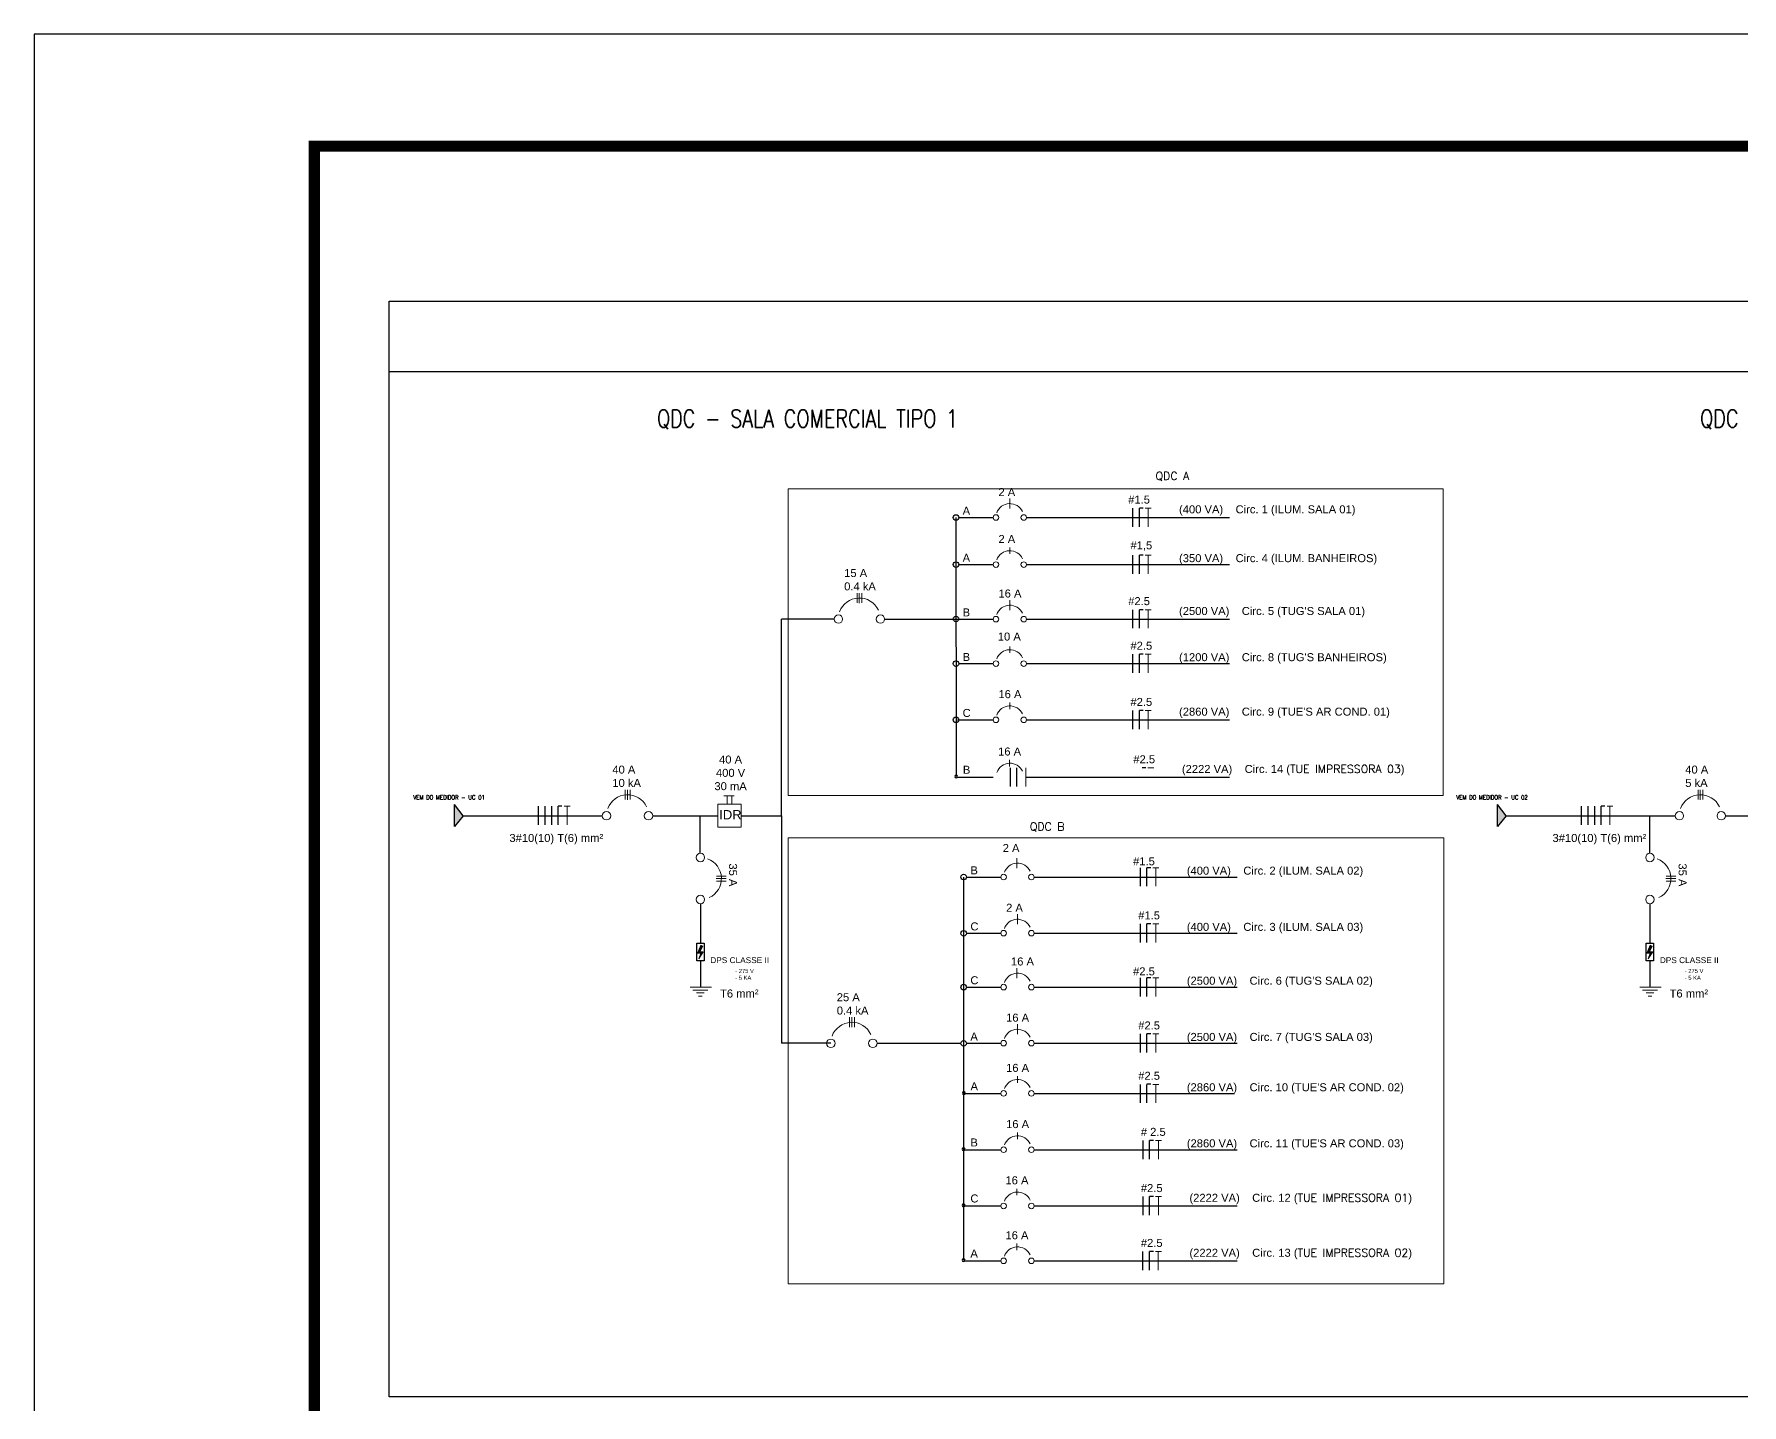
# Model space of a CAD drawing. Header units: metres. Extents: x 2999 to 3164, y 1641 to 1678.
# Drawn here: x 3054.59 to 3068.23, y 1667.22 to 1678.17 of the extents above; entities that cross this region are included whole.
import ezdxf

# ---------------------------------------------------------------- set-up
doc = ezdxf.new("R2010")
doc.units = ezdxf.units.M
for name, color, linetype in [('ARQ-FOLHA', 7, 'Continuous'), ('LEGENDA_TEXTO', 136, 'Continuous'), ('PDF3_0', 7, 'Continuous'), ('PDF3_COTA', 7, 'Continuous'), ('PDF3_DI-Barramento', 6, 'Continuous'), ('PDF3_DI-Disjuntor', 7, 'Continuous'), ('PDF3_DI-Textos do diagrama', 7, 'Continuous'), ('PDF3_DIAGRAMA', 7, 'Continuous'), ('PDF3_eletrodutos', 3, 'Continuous'), ('PDF3_Layout', 1, 'Continuous'), ('PDF3_Text', 7, 'Continuous')]:
    doc.layers.add(name, color=color, linetype=linetype)
doc.layers.add('TOMADAS', color=20, linetype='Continuous', lineweight=13)
doc.styles.add('arial', font='arial.ttf')
doc.styles.add('PDF Arial', font='arial.ttf')
doc.styles.add('ROMANS', font='ROMANS.shx', dxfattribs={"width": 0.8, "height": 0.1})
doc.styles.add('SIMPLEX', font='simplex.shx', dxfattribs={"height": 0.1})

# ---------------------------------------------------------------- blocks, each defined once
blk = doc.blocks.new('FOLHA A2')
at = {"layer": 'ARQ-FOLHA'}
for p, q in [((594, 0), (0, 0)), ((0, 0), (0, -420))]:
    blk.add_line(p, q, dxfattribs=at)
at = {"layer": 'ARQ-FOLHA', "const_width": 1}
blk.add_lwpolyline([(25, -410), (584, -410), (584, -10), (25, -10), (25, -410)], dxfattribs=at)

msp = doc.modelspace()

# ---------------------------------------------------------------- hatches: boundary and pattern name
h = msp.add_hatch(color=256)
h.dxf.hatch_style = 1
h.paths.add_polyline_path([(3057.951, 1671.838), (3058.021, 1671.925), (3057.951, 1672.015)])
h = msp.add_hatch(color=256)
h.dxf.hatch_style = 1
h.paths.add_polyline_path([(3066.28, 1671.838), (3066.349, 1671.925), (3066.28, 1672.015)])

# ---------------------------------------------------------------- linework, layer by layer
for p, q in [((3057.429, 1676.035), (3086.084, 1676.035)), ((3057.429, 1667.283), (3057.429, 1676.035)), ((3086.084, 1675.471), (3057.429, 1675.471)), ((3057.951, 1671.838), (3057.951, 1672.015)), ((3058.021, 1671.925), (3057.951, 1672.015)), ((3066.28, 1671.838), (3066.28, 1672.015)), ((3066.349, 1671.925), (3066.28, 1672.015)), ((3058.021, 1671.925), (3057.951, 1671.838)), ((3058.021, 1671.925), (3059.131, 1671.925)), ((3059.534, 1671.925), (3060.054, 1671.925)), ((3060.239, 1671.925), (3060.562, 1671.925)), ((3066.349, 1671.925), (3066.28, 1671.838)), ((3066.349, 1671.925), (3067.697, 1671.925)), ((3068.1, 1671.925), (3068.382, 1671.925)), ((3059.914, 1671.222), (3059.914, 1670.907)), ((3067.496, 1671.222), (3067.496, 1670.907)), ((3086.084, 1667.283), (3057.429, 1667.283))]:
    msp.add_line(p, q)
at = {"ltscale": 0.005}
for p, q in [((3060.562, 1671.925), (3060.562, 1673.496)), ((3060.982, 1673.496), (3060.562, 1673.496)), ((3061.385, 1673.496), (3061.977, 1673.496)), ((3060.562, 1671.925), (3060.562, 1670.107)), ((3060.956, 1670.107), (3060.562, 1670.107)), ((3061.325, 1670.107), (3061.994, 1670.107))]:
    msp.add_line(p, q, dxfattribs=at)
at = {"layer": 'PDF3_0', "color": 5, "lineweight": 25}
for p, q in [((3063.449, 1674.381), (3063.419, 1674.381)), ((3063.419, 1674.233), (3063.419, 1674.381)), ((3063.449, 1674.006), (3063.419, 1674.006)), ((3063.419, 1673.857), (3063.419, 1674.005)), ((3063.449, 1673.57), (3063.419, 1673.57)), ((3063.419, 1673.422), (3063.419, 1673.57)), ((3063.449, 1673.215), (3063.419, 1673.215)), ((3063.419, 1673.066), (3063.419, 1673.214)), ((3063.449, 1672.766), (3063.419, 1672.766)), ((3063.419, 1672.617), (3063.419, 1672.765)), ((3062.442, 1672.159), (3062.442, 1672.307)), ((3063.471, 1672.308), (3063.441, 1672.308)), ((3058.808, 1672), (3058.779, 1672)), ((3058.779, 1671.851), (3058.779, 1672)), ((3067.137, 1672), (3067.107, 1672)), ((3067.107, 1671.851), (3067.107, 1672)), ((3063.51, 1671.509), (3063.48, 1671.509)), ((3063.48, 1671.361), (3063.48, 1671.509)), ((3063.48, 1670.912), (3063.48, 1671.061)), ((3063.51, 1671.061), (3063.48, 1671.061)), ((3063.51, 1670.63), (3063.48, 1670.63)), ((3063.48, 1670.482), (3063.48, 1670.63)), ((3063.48, 1670.033), (3063.48, 1670.182)), ((3063.51, 1670.182), (3063.48, 1670.182)), ((3063.51, 1669.78), (3063.48, 1669.78)), ((3063.48, 1669.631), (3063.48, 1669.779)), ((3063.531, 1669.332), (3063.501, 1669.332)), ((3063.501, 1669.183), (3063.501, 1669.331)), ((3063.501, 1668.734), (3063.501, 1668.883)), ((3063.531, 1668.883), (3063.501, 1668.883)), ((3063.5, 1668.296), (3063.5, 1668.444)), ((3063.531, 1668.445), (3063.501, 1668.445))]:
    msp.add_line(p, q, dxfattribs=at)
at = {"layer": 'PDF3_COTA', "lineweight": 25}
for p, q in [((3061.977, 1674.307), (3062.251, 1674.307)), ((3062.518, 1674.307), (3064.138, 1674.307)), ((3061.977, 1673.931), (3062.251, 1673.931)), ((3062.518, 1673.931), (3064.138, 1673.931)), ((3061.977, 1673.496), (3062.251, 1673.496)), ((3062.518, 1673.496), (3064.138, 1673.496)), ((3061.977, 1673.14), (3062.251, 1673.14)), ((3062.518, 1673.14), (3064.138, 1673.14)), ((3061.966, 1672.691), (3062.251, 1672.691)), ((3062.518, 1672.691), (3064.138, 1672.691)), ((3061.966, 1672.233), (3062.253, 1672.233)), ((3062.519, 1672.233), (3064.139, 1672.233)), ((3062.038, 1671.435), (3062.313, 1671.435)), ((3062.579, 1671.435), (3064.199, 1671.435)), ((3062.038, 1670.986), (3062.313, 1670.986)), ((3062.579, 1670.986), (3064.199, 1670.986)), ((3062.038, 1670.556), (3062.313, 1670.556)), ((3062.579, 1670.556), (3064.199, 1670.556)), ((3062.038, 1670.107), (3062.313, 1670.107)), ((3062.579, 1670.107), (3064.199, 1670.107)), ((3062.016, 1669.705), (3062.313, 1669.706)), ((3062.579, 1669.705), (3064.178, 1669.705)), ((3062.026, 1669.257), (3062.313, 1669.257)), ((3062.579, 1669.257), (3064.199, 1669.257)), ((3062.026, 1668.808), (3062.313, 1668.808)), ((3062.579, 1668.808), (3064.199, 1668.808)), ((3062.026, 1668.37), (3062.313, 1668.37)), ((3062.579, 1668.37), (3064.199, 1668.37))]:
    msp.add_line(p, q, dxfattribs=at)
for points in [[(3061.967, 1672.238, 1), (3061.945, 1672.238, 1)], [(3062.028, 1669.71, 1), (3062.006, 1669.71, 1)], [(3062.027, 1669.262, 1), (3062.005, 1669.262, 1)], [(3062.027, 1668.813, 1), (3062.005, 1668.813, 1)], [(3062.027, 1668.375, 1), (3062.005, 1668.375, 1)]]:
    msp.add_lwpolyline(points, format="xyb", close=True, dxfattribs=at)
for points in [[(3059.912, 1671.625), (3059.912, 1671.925)], [(3067.494, 1671.625), (3067.495, 1671.925)], [(3059.914, 1670.766), (3059.914, 1670.556)], [(3067.496, 1670.766), (3067.496, 1670.556)]]:
    msp.add_lwpolyline(points, dxfattribs=at)
for centre in [(3061.955, 1674.307), (3061.955, 1673.931), (3061.955, 1673.496), (3061.955, 1673.14), (3061.955, 1672.691), (3062.016, 1671.435), (3062.016, 1670.986), (3062.016, 1670.556), (3062.016, 1670.107)]:
    msp.add_circle(centre, 0.0222, dxfattribs=at)
at = {"layer": 'PDF3_DI-Barramento', "ltscale": 0.005}
msp.add_line((3061.955, 1674.307), (3061.956, 1672.238), dxfattribs=at)
at = {"layer": 'PDF3_DI-Barramento', "lineweight": 30}
msp.add_line((3062.016, 1671.435), (3062.016, 1668.375), dxfattribs=at)
at = {"layer": 'PDF3_DI-Disjuntor', "color": 1, "lineweight": 30}
for points in [[(3059.885, 1670.907), (3059.943, 1670.907), (3059.943, 1670.766), (3059.885, 1670.766)], [(3067.467, 1670.907), (3067.525, 1670.907), (3067.525, 1670.766), (3067.467, 1670.766)]]:
    msp.add_lwpolyline(points, close=True, dxfattribs=at)
at = {"layer": 'PDF3_DI-Disjuntor', "transparency": 33554559}
for points in [[(3059.894, 1670.838), (3059.929, 1670.827), (3059.89, 1670.827)], [(3059.914, 1670.884), (3059.91, 1670.838), (3059.894, 1670.838)], [(3059.936, 1670.838), (3059.894, 1670.838), (3059.929, 1670.827)], [(3059.917, 1670.827), (3059.929, 1670.827), (3059.901, 1670.781)], [(3059.933, 1670.884), (3059.914, 1670.884), (3059.91, 1670.838)], [(3059.917, 1670.892), (3059.933, 1670.884), (3059.914, 1670.884)], [(3067.476, 1670.838), (3067.511, 1670.827), (3067.472, 1670.827)], [(3067.496, 1670.884), (3067.492, 1670.838), (3067.476, 1670.838)], [(3067.518, 1670.838), (3067.476, 1670.838), (3067.511, 1670.827)], [(3067.499, 1670.827), (3067.511, 1670.827), (3067.483, 1670.781)], [(3067.515, 1670.884), (3067.496, 1670.884), (3067.492, 1670.838)], [(3067.499, 1670.892), (3067.515, 1670.884), (3067.496, 1670.884)]]:
    msp.add_solid(points, dxfattribs=at)
at = {"layer": 'PDF3_DI-Textos do diagrama', "lineweight": 20}
for points in [[(3059.933, 1670.884), (3059.91, 1670.838), (3059.936, 1670.838), (3059.901, 1670.781), (3059.917, 1670.827), (3059.89, 1670.827), (3059.917, 1670.892)], [(3067.515, 1670.884), (3067.492, 1670.838), (3067.518, 1670.838), (3067.483, 1670.781), (3067.499, 1670.827), (3067.472, 1670.827), (3067.499, 1670.892)]]:
    msp.add_lwpolyline(points, close=True, dxfattribs=at)
at = {"layer": 'PDF3_DIAGRAMA', "color": 1, "lineweight": 5}
for p, q in [((3062.385, 1674.016), (3062.385, 1674.068)), ((3062.385, 1673.225), (3062.385, 1673.277)), ((3062.385, 1672.777), (3062.385, 1672.828)), ((3062.381, 1672.318), (3062.381, 1672.37)), ((3060.054, 1672.018), (3060.054, 1671.833)), ((3060.239, 1672.018), (3060.054, 1672.018)), ((3060.1, 1672.083), (3060.183, 1672.083)), ((3060.128, 1672.018), (3060.128, 1672.083)), ((3060.165, 1672.018), (3060.165, 1672.083)), ((3060.239, 1672.018), (3060.239, 1671.833)), ((3060.239, 1671.833), (3060.054, 1671.833)), ((3062.446, 1669.792), (3062.446, 1669.844)), ((3062.446, 1669.342), (3062.446, 1669.394)), ((3062.441, 1668.894), (3062.441, 1668.945)), ((3062.441, 1668.455), (3062.441, 1668.507))]:
    msp.add_line(p, q, dxfattribs=at)
for points in [[(3062.385, 1674.378), (3062.385, 1674.458)], [(3061.165, 1673.625), (3061.165, 1673.703)], [(3061.182, 1673.623), (3061.182, 1673.703)], [(3061.204, 1673.625), (3061.204, 1673.703)], [(3062.385, 1673.567), (3062.385, 1673.646)], [(3059.314, 1672.055), (3059.314, 1672.133)], [(3059.331, 1672.053), (3059.331, 1672.133)], [(3059.353, 1672.055), (3059.353, 1672.133)], [(3067.88, 1672.055), (3067.88, 1672.133)], [(3067.898, 1672.053), (3067.898, 1672.133)], [(3067.919, 1672.055), (3067.919, 1672.133)], [(3062.441, 1671.506), (3062.441, 1671.586)], [(3060.041, 1671.424), (3060.121, 1671.424)], [(3060.043, 1671.442), (3060.121, 1671.442)], [(3060.043, 1671.403), (3060.121, 1671.403)], [(3067.623, 1671.424), (3067.703, 1671.424)], [(3067.625, 1671.442), (3067.703, 1671.442)], [(3067.625, 1671.403), (3067.703, 1671.403)], [(3062.446, 1671.058), (3062.446, 1671.138)], [(3062.441, 1670.627), (3062.441, 1670.707)], [(3061.105, 1670.237), (3061.105, 1670.315)], [(3061.123, 1670.235), (3061.123, 1670.315)], [(3061.144, 1670.237), (3061.144, 1670.315)], [(3062.446, 1670.179), (3062.446, 1670.259)]]:
    msp.add_lwpolyline(points, dxfattribs=at)
for centre, radius in [((3062.274, 1674.307), 0.0222), ((3062.496, 1674.307), 0.0222), ((3062.274, 1673.931), 0.0222), ((3062.496, 1673.931), 0.0222), ((3061.016, 1673.496), 0.034), ((3061.351, 1673.496), 0.034), ((3062.274, 1673.495), 0.0222), ((3062.496, 1673.495), 0.0222), ((3062.274, 1673.14), 0.0222), ((3062.496, 1673.14), 0.0222), ((3062.274, 1672.691), 0.0222), ((3062.496, 1672.691), 0.0222), ((3059.165, 1671.925), 0.034), ((3059.5, 1671.925), 0.034), ((3067.731, 1671.925), 0.034), ((3068.066, 1671.925), 0.034), ((3059.914, 1671.591), 0.034), ((3067.496, 1671.591), 0.034), ((3062.335, 1671.435), 0.0222), ((3062.557, 1671.435), 0.0222), ((3059.914, 1671.256), 0.034), ((3067.496, 1671.256), 0.034), ((3062.335, 1670.987), 0.0222), ((3062.557, 1670.987), 0.0222), ((3062.335, 1670.556), 0.0222), ((3062.557, 1670.556), 0.0222), ((3060.956, 1670.107), 0.034), ((3061.291, 1670.107), 0.034), ((3062.335, 1670.108), 0.0222), ((3062.557, 1670.108), 0.0222), ((3062.335, 1669.707), 0.0222), ((3062.557, 1669.707), 0.0222), ((3062.335, 1669.257), 0.0222), ((3062.557, 1669.257), 0.0222), ((3062.335, 1668.808), 0.0222), ((3062.557, 1668.808), 0.0222), ((3062.335, 1668.37), 0.0222), ((3062.557, 1668.37), 0.0222)]:
    msp.add_circle(centre, radius, dxfattribs=at)
for centre, radius, start, end in [((3062.385, 1674.307), 0.111, 25, 160), ((3062.385, 1673.931), 0.111, 25, 160), ((3061.183, 1673.496), 0.168, 25.0003, 159.9985), ((3062.385, 1673.495), 0.111, 25, 160), ((3062.385, 1673.14), 0.111, 25, 160), ((3062.385, 1672.691), 0.111, 25, 160), ((3062.386, 1672.233), 0.111, 25, 160), ((3059.332, 1671.925), 0.168, 25.0003, 159.9985), ((3067.899, 1671.925), 0.168, 25.0003, 159.9985), ((3059.914, 1671.423), 0.168, 295.0003, 69.9985), ((3062.446, 1671.435), 0.111, 25, 160), ((3067.496, 1671.423), 0.168, 295.0003, 69.9985), ((3062.446, 1670.987), 0.111, 25, 160), ((3062.446, 1670.556), 0.111, 25, 160), ((3061.123, 1670.107), 0.168, 25.0003, 159.9985), ((3062.446, 1670.108), 0.111, 25, 160), ((3062.446, 1669.707), 0.111, 25, 160), ((3062.446, 1669.257), 0.111, 25, 160), ((3062.446, 1668.808), 0.111, 25, 160), ((3062.446, 1668.37), 0.111, 25, 160)]:
    msp.add_arc(centre, radius, start, end, dxfattribs=at)
at = {"layer": 'PDF3_eletrodutos', "lineweight": 9}
for p, q in [((3063.465, 1674.381), (3063.513, 1674.381)), ((3063.489, 1674.233), (3063.489, 1674.381)), ((3063.465, 1674.005), (3063.513, 1674.005)), ((3063.489, 1673.857), (3063.489, 1674.005)), ((3063.465, 1673.57), (3063.513, 1673.57)), ((3063.489, 1673.422), (3063.489, 1673.57)), ((3063.465, 1673.214), (3063.513, 1673.214)), ((3063.489, 1673.066), (3063.489, 1673.214)), ((3063.465, 1672.765), (3063.513, 1672.765)), ((3063.489, 1672.617), (3063.489, 1672.765)), ((3062.512, 1672.159), (3062.512, 1672.307)), ((3063.488, 1672.307), (3063.535, 1672.307)), ((3058.825, 1672), (3058.873, 1672)), ((3058.849, 1671.851), (3058.849, 1672)), ((3067.154, 1672), (3067.201, 1672)), ((3067.177, 1671.851), (3067.177, 1672)), ((3063.527, 1671.509), (3063.574, 1671.509)), ((3063.55, 1671.361), (3063.55, 1671.509)), ((3063.527, 1671.061), (3063.574, 1671.061)), ((3063.55, 1670.912), (3063.55, 1671.061)), ((3063.527, 1670.63), (3063.574, 1670.63)), ((3063.55, 1670.482), (3063.55, 1670.63)), ((3063.527, 1670.182), (3063.574, 1670.182)), ((3063.55, 1670.033), (3063.55, 1670.182)), ((3063.527, 1669.779), (3063.574, 1669.779)), ((3063.55, 1669.631), (3063.55, 1669.779)), ((3063.548, 1669.331), (3063.595, 1669.331)), ((3063.572, 1669.183), (3063.572, 1669.331)), ((3063.548, 1668.883), (3063.595, 1668.883)), ((3063.572, 1668.734), (3063.572, 1668.883)), ((3063.548, 1668.444), (3063.595, 1668.444)), ((3063.57, 1668.296), (3063.57, 1668.444))]:
    msp.add_line(p, q, dxfattribs=at)
for points in [[(3059.832, 1670.556), (3060.004, 1670.556)], [(3059.854, 1670.532), (3059.973, 1670.532)], [(3059.883, 1670.509), (3059.944, 1670.509)], [(3067.414, 1670.556), (3067.586, 1670.556)], [(3067.436, 1670.532), (3067.556, 1670.532)], [(3067.465, 1670.509), (3067.526, 1670.509)], [(3059.898, 1670.484), (3059.929, 1670.484)], [(3067.481, 1670.484), (3067.511, 1670.484)]]:
    msp.add_lwpolyline(points, dxfattribs=at)
at = {"layer": 'PDF3_Layout', "lineweight": 25}
for p, q in [((3063.367, 1674.233), (3063.367, 1674.381)), ((3063.367, 1673.857), (3063.367, 1674.005)), ((3063.367, 1673.422), (3063.367, 1673.57)), ((3063.367, 1673.066), (3063.367, 1673.214)), ((3063.367, 1672.617), (3063.367, 1672.765)), ((3062.39, 1672.159), (3062.39, 1672.307)), ((3058.621, 1671.851), (3058.621, 1672)), ((3058.675, 1671.851), (3058.675, 1672)), ((3058.727, 1671.851), (3058.727, 1672)), ((3066.95, 1671.851), (3066.95, 1672)), ((3067.003, 1671.851), (3067.003, 1672)), ((3067.055, 1671.851), (3067.055, 1672)), ((3063.428, 1671.361), (3063.428, 1671.509)), ((3063.428, 1670.912), (3063.428, 1671.061)), ((3063.428, 1670.482), (3063.428, 1670.63)), ((3063.428, 1670.033), (3063.428, 1670.182)), ((3063.428, 1669.631), (3063.428, 1669.779)), ((3063.449, 1669.183), (3063.449, 1669.331)), ((3063.449, 1668.734), (3063.449, 1668.883)), ((3063.448, 1668.296), (3063.448, 1668.444))]:
    msp.add_line(p, q, dxfattribs=at)
at = {"layer": 'TOMADAS', "ltscale": 0.005}
for points in [[(3060.615, 1674.537), (3065.845, 1674.537), (3065.845, 1672.086), (3060.615, 1672.086)], [(3060.615, 1671.747), (3065.85, 1671.747), (3065.85, 1668.185), (3060.615, 1668.185)]]:
    msp.add_lwpolyline(points, close=True, dxfattribs=at)

# ---------------------------------------------------------------- block references
at = {"layer": 'ARQ-FOLHA', "xscale": 0.08952391981061225, "yscale": 0.08952391981061225, "zscale": 0.08952391981061225}
msp.add_blockref('FOLHA A2', (3054.594, 1678.168), dxfattribs=at)

# ---------------------------------------------------------------- texts
at = {"char_height": 0.035, "attachment_point": 1, "style": 'ROMANS'}
for s, insert in [('VEM DO MEDIDOR - UC 01', (3057.621, 1672.089)), ('VEM DO MEDIDOR - UC 02', (3065.949, 1672.089))]:
    msp.add_mtext_dynamic_manual_height_columns(s, width=1.08928, gutter_width=0.7, heights=[0], dxfattribs=dict(at, insert=insert))
at = {"layer": 'LEGENDA_TEXTO', "char_height": 0.13999, "attachment_point": 1, "style": 'ROMANS'}
for s, width, insert in [('QDC - SALA COMERCIAL TIPO 1', 3.05183, (3059.567, 1675.167)), ('QDC - SALA COMERCIAL TIPO 2', 2.93324, (3067.896, 1675.167))]:
    msp.add_mtext_dynamic_manual_height_columns(s, width=width, gutter_width=0.7, heights=[0], dxfattribs=dict(at, insert=insert))
at = {"layer": 'LEGENDA_TEXTO', "ltscale": 0.005, "char_height": 0.0639, "attachment_point": 5, "style": 'SIMPLEX'}
for s, width, insert in [('QDC A', 0.44728, (3063.683, 1674.636)), ('QDC B', 0.4953, (3062.683, 1671.835))]:
    msp.add_mtext_dynamic_manual_height_columns(s, width=width, gutter_width=0.252, heights=[0], dxfattribs=dict(at, insert=insert))
at = {"layer": 'PDF3_DIAGRAMA', "color": 1, "lineweight": 5, "insert": (3060.154, 1671.896), "char_height": 0.0741, "width": 0.17789, "attachment_point": 8, "line_spacing_factor": 0.798, "style": 'arial'}
msp.add_mtext('IDR', dxfattribs=at)
at = {"layer": 'PDF3_Text', "style": 'PDF Arial'}
for s, insert, char_height, attachment_point in [('2 A', (3062.294, 1674.478), 0.0639, 7), ('#1.5', (3063.33, 1674.417), 0.0639, 7), ('A', (3062.008, 1674.329), 0.0639, 7), ('(400 VA)    Circ. 1 (ILUM. SALA 01)', (3063.736, 1674.321), 0.0639, 7), ('2 A', (3062.294, 1674.103), 0.0639, 7), ('#1,5', (3063.348, 1674.041), 0.0639, 7), ('A', (3062.008, 1673.953), 0.0639, 7), ('(350 VA)    Circ. 4 (ILUM. BANHEIROS)', (3063.736, 1673.931), 0.0639, 7), ('15 A\\P0.4 kA^I', (3061.062, 1673.724), 0.0639, 7), ('16 A', (3062.294, 1673.667), 0.0639, 7), ('#2.5', (3063.33, 1673.606), 0.0639, 7), ('B', (3062.008, 1673.517), 0.0639, 7), ("(2500 VA)    Circ. 5 (TUG'S SALA 01)", (3063.736, 1673.509), 0.0639, 7), ('10 A', (3062.289, 1673.323), 0.0639, 7), ('#2.5', (3063.348, 1673.25), 0.0639, 7), ('B', (3062.008, 1673.161), 0.0639, 7), ("(1200 VA)    Circ. 8 (TUG'S BANHEIROS)", (3063.736, 1673.14), 0.0639, 7), ('16 A', (3062.294, 1672.863), 0.0639, 7), ('C', (3062.008, 1672.713), 0.0639, 7), ("(2860 VA)    Circ. 9 (TUE'S AR COND. 01)", (3063.736, 1672.705), 0.0639, 7), ('16 A', (3062.291, 1672.405), 0.0639, 7), ('40 A\\P10 kA^I', (3059.211, 1672.154), 0.0639, 7), ('40 A\\P400 V\\P30 mA', (3060.155, 1672.267), 0.0639, 5), ('B', (3062.01, 1672.26), 0.0639, 7), ('#2.5', (3063.371, 1672.343), 0.0639, 7), ('(2222 VA)    Circ. 14 ({\\Fromand|c0;TUE IMPRESSORA 03})', (3063.759, 1672.247), 0.0639, 7), ('40 A\\P5 kA^I', (3067.778, 1672.154), 0.0639, 7), ('3#10(10) T(6) mm²', (3058.389, 1671.696), 0.0639, 7), ('3#10(10) T(6) mm²', (3066.718, 1671.696), 0.0639, 7), ('2 A', (3062.328, 1671.635), 0.0639, 7), ('B', (3062.07, 1671.457), 0.0639, 7), ('#1.5', (3063.369, 1671.528), 0.0639, 7), ('(400 VA)    Circ. 2 (ILUM. SALA 02)', (3063.798, 1671.435), 0.0639, 7), ('2 A', (3062.355, 1671.158), 0.0639, 7), ('C', (3062.07, 1671.008), 0.0639, 7), ('#1.5', (3063.41, 1671.096), 0.0639, 7), ('(400 VA)    Circ. 3 (ILUM. SALA 03)', (3063.798, 1670.986), 0.0639, 7), ('DPS CLASSE II', (3059.993, 1670.747), 0.04727, 7), ('16 A', (3062.394, 1670.728), 0.0639, 7), ('DPS CLASSE II', (3067.575, 1670.747), 0.04727, 7), ('- 275 V', (3060.192, 1670.668), 0.0331, 7), ('- 5 KA', (3060.192, 1670.614), 0.0331, 7), ('C', (3062.07, 1670.578), 0.0639, 7), ('#2.5', (3063.369, 1670.649), 0.0639, 7), ("(2500 VA)    Circ. 6 (TUG'S SALA 02)", (3063.798, 1670.556), 0.0639, 7), ('- 275 V', (3067.774, 1670.668), 0.0331, 7), ('- 5 KA', (3067.774, 1670.614), 0.0331, 7), ('T6 mm²', (3060.071, 1670.472), 0.0639, 7), ('25 A\\P0.4 kA^I', (3061.003, 1670.336), 0.0639, 7), ('T6 mm²', (3067.653, 1670.472), 0.0639, 7), ('16 A', (3062.355, 1670.279), 0.0639, 7), ('#2.5', (3063.41, 1670.217), 0.0639, 7), ('A', (3062.07, 1670.129), 0.0639, 7), ("(2500 VA)    Circ. 7 (TUG'S SALA 03)", (3063.798, 1670.107), 0.0639, 7), ('16 A', (3062.355, 1669.878), 0.0639, 7), ('#2.5', (3063.41, 1669.815), 0.0639, 7), ('A', (3062.071, 1669.732), 0.0639, 7), ("(2860 VA)    Circ. 10 (TUE'S AR COND. 02)", (3063.798, 1669.705), 0.0639, 7), ('16 A', (3062.355, 1669.429), 0.0639, 7), ('# 2.5', (3063.431, 1669.367), 0.0639, 7), ('B', (3062.07, 1669.283), 0.0639, 7), ('16 A', (3062.35, 1668.98), 0.0639, 7), ('C', (3062.07, 1668.835), 0.0639, 7), ('#2.5', (3063.431, 1668.918), 0.0639, 7), ('16 A', (3062.35, 1668.541), 0.0639, 7), ('A', (3062.07, 1668.396), 0.0639, 7), ('#2.5', (3063.431, 1668.48), 0.0639, 7), ('(2222 VA)    Circ. 13 ({\\Fromand|c0;TUE IMPRESSORA 02})', (3063.819, 1668.383), 0.0639, 7)]:
    msp.add_mtext(s, dxfattribs=dict(at, insert=insert, char_height=char_height, attachment_point=attachment_point))
at = {"layer": 'PDF3_Text', "char_height": 0.0639, "attachment_point": 7, "style": 'PDF Arial'}
for s, insert, width in [('#2.5', (3063.348, 1672.801), 0.18403), ("(2860 VA)    Circ. 11 (TUE'S AR COND. 03)", (3063.798, 1669.257), 2.45598), ('(2222 VA)    Circ. 12 ({\\Fromand|c0;TUE IMPRESSORA 01})', (3063.819, 1668.822), 1.93767)]:
    msp.add_mtext(s, dxfattribs=dict(at, insert=insert, width=width))
at = {"layer": 'PDF3_Text', "char_height": 0.0639, "attachment_point": 7, "rotation": 270, "style": 'PDF Arial'}
for insert in [(3060.142, 1671.544), (3067.724, 1671.544)]:
    msp.add_mtext('35 A', dxfattribs=dict(at, insert=insert))

doc.saveas('drawing.dxf')
